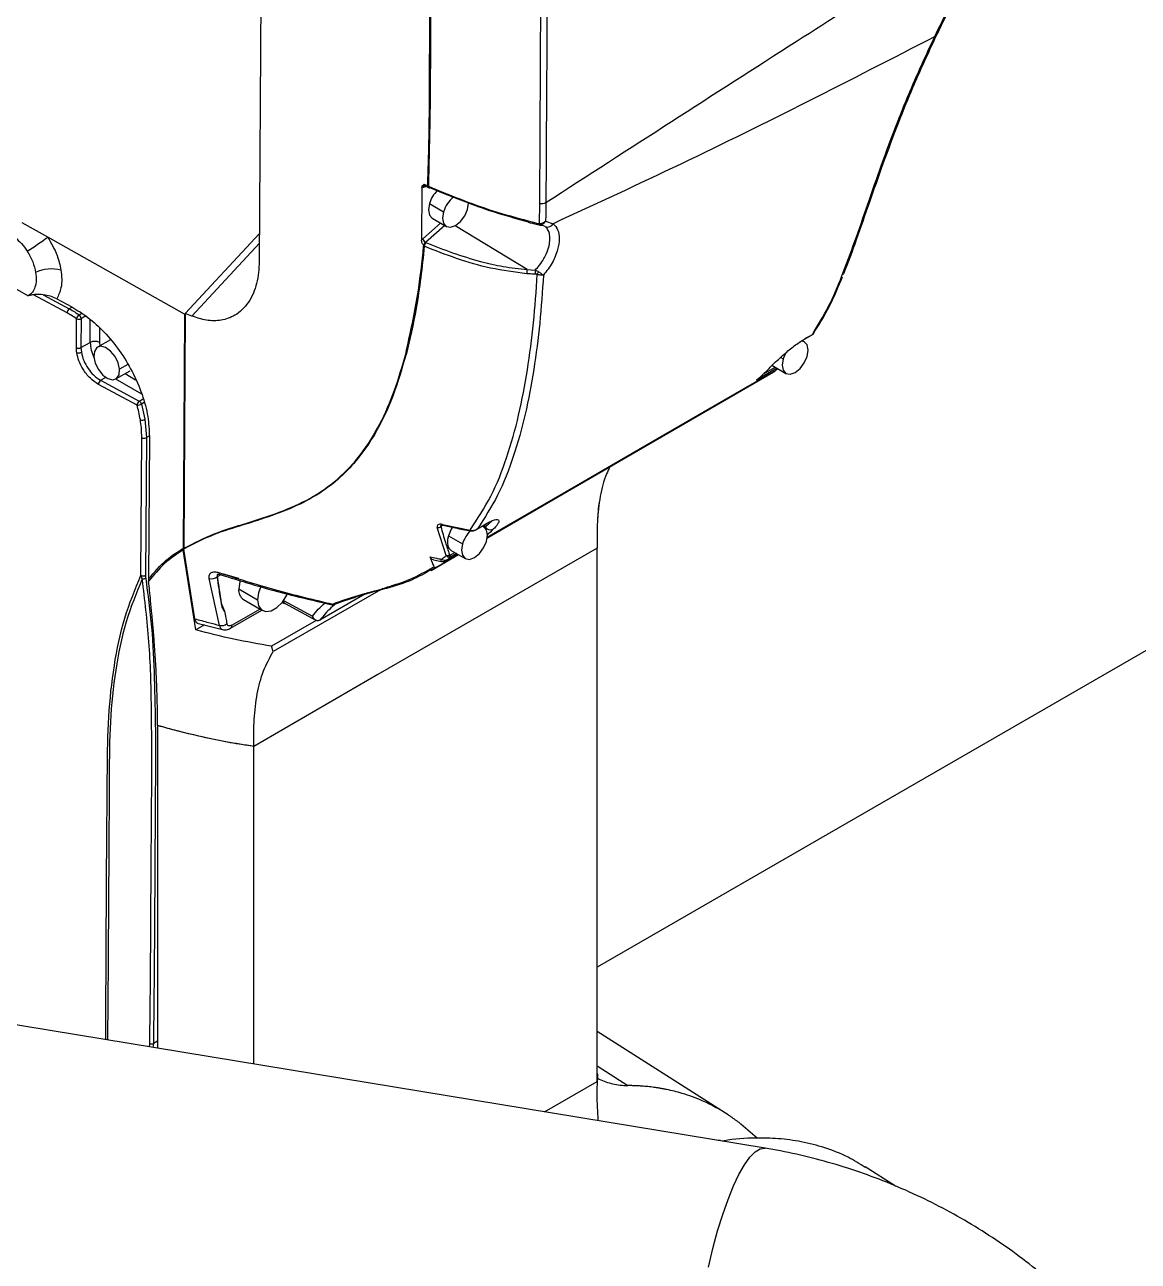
# Model space of a CAD drawing. Header units: millimetres. Extents: x -356 to 237, y 0 to 365.
# Drawn here: x -218.29 to -211.71, y 248 to 255.3 of the extents above; entities that cross this region are included whole.
import ezdxf

# ---------------------------------------------------------------- set-up
doc = ezdxf.new("R2010")
doc.units = ezdxf.units.MM

msp = doc.modelspace()

# ---------------------------------------------------------------- linework, layer by layer
at = {"color": 7, "linetype": 'Continuous', "lineweight": 25}
for p, q in [((-183.053, 268.1256), (-214.906, 249.7372)), ((-213.9138, 248.6681), (-279.3697, 259.4388)), ((-216.8698, 258.9113), (-216.9007, 253.9054)), ((-215.245, 254.2471), (-215.2339, 256.0884)), ((-219.3971, 254.3548), (-218.2659, 253.7018)), ((-215.9409, 254.3409), (-215.9428, 254.0307)), ((-215.913, 254.347), (-215.9335, 254.3415)), ((-215.9268, 254.3611), (-215.9059, 254.3505)), ((-215.9246, 254.3525), (-215.9225, 254.3518)), ((-215.9232, 254.3522), (-215.9014, 254.3411)), ((-215.8956, 254.2466), (-215.8121, 254.1984)), ((-215.6707, 254.2123), (-215.6648, 254.2492)), ((-215.2468, 254.1288), (-215.245, 254.2471)), ((-218.15, 254.0486), (-218.3003, 254.1334)), ((-215.9357, 254.0382), (-215.8303, 254.1317)), ((-215.8055, 254.1174), (-215.9187, 254.0171)), ((-215.879, 254.1598), (-215.7955, 254.1116)), ((-215.3185, 253.8568), (-215.7449, 254.115)), ((-215.2458, 254.12), (-215.2218, 254.1165)), ((-215.213, 254.111), (-215.223, 254.1159)), ((-215.21, 254.143), (-215.1652, 254.128)), ((-217.3425, 253.593), (-218.15, 254.0486)), ((-216.8997, 254.0698), (-217.3376, 253.5983)), ((-217.2998, 253.5828), (-216.9, 254.0132)), ((-215.9294, 253.9958), (-215.9301, 253.9953)), ((-215.3185, 253.8568), (-215.2715, 253.8532)), ((-218.0357, 253.6011), (-218.2345, 253.708)), ((-218.1761, 253.7078), (-218.0226, 253.6252)), ((-218.0965, 253.6845), (-218.0071, 253.6364)), ((-218.0056, 253.6354), (-218.0226, 253.6252)), ((-217.9806, 253.3962), (-217.9796, 253.5669)), ((-217.9646, 253.5899), (-217.9494, 253.5986)), ((-217.9525, 253.5669), (-217.9535, 253.3962)), ((-217.8989, 253.4267), (-217.8989, 253.562)), ((-217.3425, 253.593), (-217.351, 252.211)), ((-217.3376, 253.5983), (-217.3462, 252.2113)), ((-217.3376, 253.5983), (-217.3425, 253.593)), ((-217.2998, 253.5828), (-217.3376, 253.5983)), ((-217.8437, 253.512), (-217.8437, 253.4264)), ((-213.6816, 253.4458), (-213.6361, 253.4722)), ((-213.6343, 253.4745), (-213.6305, 253.4765)), ((-217.9535, 253.3962), (-217.8989, 253.4267)), ((-217.9535, 253.3962), (-217.9514, 253.3688)), ((-217.7798, 253.4426), (-217.8556, 253.3988)), ((-217.8437, 253.4264), (-217.8421, 253.4066)), ((-213.6828, 253.431), (-213.6946, 253.4378)), ((-216.0339, 253.3656), (-216.0339, 253.3698)), ((-216.0339, 253.3575), (-216.0339, 253.3698)), ((-216.0338, 253.3575), (-216.0338, 253.3535)), ((-213.8217, 253.3383), (-213.8077, 253.3302)), ((-213.7939, 253.3635), (-213.8077, 253.3302)), ((-217.7473, 253.2113), (-217.6638, 253.2595)), ((-217.6768, 253.2964), (-217.7252, 253.2684)), ((-217.6932, 253.2426), (-217.6306, 253.2065)), ((-213.9182, 253.2461), (-213.9016, 253.2613)), ((-213.8746, 253.2916), (-213.7911, 253.2434)), ((-217.6221, 253.0562), (-217.8504, 253.1789)), ((-217.8373, 253.203), (-217.8078, 253.2206)), ((-217.8373, 253.203), (-217.609, 253.0803)), ((-217.5942, 253.1217), (-217.7484, 253.2107)), ((-213.9532, 253.2138), (-213.9502, 253.2166)), ((-217.609, 253.0803), (-217.5865, 253.0934)), ((-217.5807, 253.0713), (-217.5959, 253.0624)), ((-217.5959, 253.0624), (-217.5761, 252.9726)), ((-217.5761, 252.9726), (-217.5674, 252.8647)), ((-217.5495, 252.8746), (-217.5674, 252.8647)), ((-217.5996, 252.0515), (-217.5945, 252.8647)), ((-217.5674, 252.8647), (-217.5725, 252.0515)), ((-217.5493, 252.872), (-217.5545, 252.0301)), ((-215.798, 252.1679), (-215.8499, 252.3336)), ((-215.8154, 252.3468), (-215.8282, 252.3394)), ((-215.8193, 252.3524), (-215.6557, 252.319)), ((-215.6529, 252.314), (-215.6508, 252.3137)), ((-215.6245, 252.3182), (-215.6227, 252.3193)), ((-215.6183, 252.3218), (-215.5696, 252.3501)), ((-215.5759, 252.3381), (-215.5831, 252.3423)), ((-215.5686, 252.3388), (-215.5792, 252.3445)), ((-215.5731, 252.3345), (-215.5686, 252.3388)), ((-215.7843, 252.2856), (-215.7007, 252.2374)), ((-214.9054, 252.2448), (-214.906, 252.212)), ((-217.351, 252.211), (-217.3505, 252.2015)), ((-217.2747, 251.7286), (-217.3505, 252.2015)), ((-217.2815, 251.7952), (-217.3459, 252.2065)), ((-214.906, 252.212), (-216.2003, 251.4648)), ((-214.906, 252.212), (-216.2003, 251.4648)), ((-215.8857, 252.0807), (-215.7247, 252.174)), ((-215.8576, 252.0976), (-215.7253, 252.1743)), ((-215.7886, 252.1601), (-215.798, 252.1679)), ((-215.786, 252.1432), (-215.7288, 252.1764)), ((-215.7742, 252.1698), (-215.7458, 252.1862)), ((-215.7345, 252.1796), (-215.7718, 252.158)), ((-215.7677, 252.1988), (-215.6841, 252.1506)), ((-214.906, 249.0615), (-214.906, 252.212)), ((-215.8576, 252.0976), (-215.8868, 252.0827)), ((-215.8724, 252.1425), (-215.8254, 252.1326)), ((-217.5917, 252.0302), (-217.5996, 252.0515)), ((-217.5545, 252.0301), (-217.5539, 252.0167)), ((-217.1352, 251.7556), (-217.1958, 252.0335)), ((-217.1281, 252.0549), (-217.1487, 252.0431)), ((-217.0216, 252.0317), (-217.1187, 252.0609)), ((-217.022, 251.971), (-216.9106, 251.9067)), ((-216.1712, 251.9738), (-216.8185, 251.6019)), ((-217.1253, 251.8865), (-217.1068, 251.8405)), ((-217.1244, 251.886), (-217.1253, 251.8865)), ((-217.0626, 251.7569), (-216.8972, 251.8524)), ((-216.9934, 251.9079), (-216.8821, 251.8436)), ((-216.7575, 251.9028), (-216.7575, 251.9026)), ((-216.7575, 251.9026), (-216.5866, 251.8107)), ((-216.7488, 251.8842), (-216.5668, 251.7864)), ((-217.0708, 251.7389), (-216.8857, 251.8457)), ((-216.5641, 251.7853), (-216.8283, 251.6328)), ((-217.2237, 251.7581), (-217.2747, 251.7286)), ((-217.2593, 251.7672), (-217.1175, 251.7309)), ((-216.8185, 251.6019), (-216.8283, 251.6328)), ((-216.2003, 251.4648), (-216.9337, 251.0415)), ((-217.5009, 251.164), (-217.5009, 249.2584)), ((-216.9337, 249.1651), (-216.9337, 251.0415)), ((-217.5009, 249.3013), (-217.5256, 249.2875)), ((-214.1482, 248.8757), (-214.906, 249.3575)), ((-217.5485, 249.2662), (-217.5473, 249.2855)), ((-217.5256, 249.2875), (-217.5285, 249.2629)), ((-214.906, 249.1549), (-214.7241, 249.0382)), ((-215.2163, 248.8824), (-214.906, 249.0615)), ((-213.9617, 248.7276), (-214.0563, 248.8098)), ((-214.1773, 248.7134), (-214.1909, 248.7137)), ((-213.1434, 248.4441), (-213.3223, 248.5579))]:
    msp.add_line(p, q, dxfattribs=at)
at = {"color": 7, "linetype": 'Continuous', "lineweight": 25, "flags": 128}
for points in [[(-212.913, 255.2319), (-212.9115, 255.2318), (-212.9101, 255.2318), (-212.9088, 255.2318), (-212.9077, 255.232), (-212.9069, 255.2323), (-212.9061, 255.2327), (-212.9056, 255.2331), (-212.9053, 255.2337)], [(-215.9014, 254.3411), (-215.9014, 254.3411), (-215.9021, 254.3415)], [(-215.8956, 254.2466), (-215.9014, 254.2094), (-215.8956, 254.1789), (-215.879, 254.1598), (-215.879, 254.1598)], [(-215.8121, 254.1984), (-215.8179, 254.1612), (-215.8121, 254.1307), (-215.7955, 254.1116), (-215.7707, 254.1068), (-215.7414, 254.1169), (-215.7121, 254.1406), (-215.6873, 254.1741), (-215.6707, 254.2123)], [(-215.3123, 254.1367), (-215.3124, 254.1368), (-215.3125, 254.1369)], [(-215.2583, 254.1228), (-215.2587, 254.1223), (-215.259, 254.1222), (-215.2591, 254.1225)], [(-213.6747, 253.4511), (-213.6521, 253.4642), (-213.6343, 253.4745)], [(-217.7252, 253.2684), (-217.7334, 253.3064), (-217.752, 253.3441), (-217.7782, 253.3759), (-217.8079, 253.3969), (-217.8366, 253.4039), (-217.8599, 253.3959), (-217.8744, 253.374), (-217.8777, 253.3417)], [(-213.6663, 253.3442), (-213.6604, 253.3814), (-213.6662, 253.4118), (-213.6828, 253.4309), (-213.6994, 253.4359)], [(-217.8777, 253.3417), (-217.8695, 253.3038), (-217.8509, 253.2661), (-217.8247, 253.2343), (-217.795, 253.2133), (-217.7663, 253.2062), (-217.743, 253.2143), (-217.7285, 253.2361), (-217.7252, 253.2684)], [(-213.8077, 253.3302), (-213.8135, 253.293), (-213.8077, 253.2626), (-213.7911, 253.2434), (-213.7663, 253.2386), (-213.737, 253.2488), (-213.7077, 253.2724), (-213.6829, 253.3059), (-213.6663, 253.3442)], [(-215.5562, 252.2718), (-214.8765, 252.6659), (-213.8671, 253.2511)], [(-215.556, 252.2724), (-214.7371, 252.747), (-213.8567, 253.2572)], [(-215.5554, 252.2767), (-215.1265, 252.5249), (-214.6998, 252.7719), (-214.2731, 253.0189), (-213.8464, 253.2658)], [(-213.8438, 253.2738), (-213.887, 253.2488), (-213.9652, 253.2036)], [(-213.9237, 253.2407), (-213.8817, 253.265), (-213.8551, 253.2804)], [(-213.9086, 253.2555), (-213.9036, 253.2592), (-213.9016, 253.2613)], [(-215.8193, 252.3524), (-215.8188, 252.3503), (-215.8181, 252.3487), (-215.8172, 252.3476), (-215.8162, 252.347), (-215.8161, 252.347)], [(-215.7602, 252.3357), (-215.7676, 252.3239), (-215.7843, 252.2856)], [(-215.6557, 252.319), (-215.6553, 252.3171), (-215.6547, 252.3156), (-215.654, 252.3146), (-215.6531, 252.3141), (-215.653, 252.314)], [(-215.6531, 252.3182), (-215.6527, 252.3164), (-215.6522, 252.315), (-215.6516, 252.3141), (-215.6509, 252.3137), (-215.6508, 252.3137)], [(-215.6128, 252.3261), (-215.5848, 252.3423), (-215.5628, 252.3551)], [(-215.5593, 252.2513), (-215.5535, 252.2885), (-215.5593, 252.319), (-215.5759, 252.3381), (-215.5858, 252.3421)], [(-215.7843, 252.2856), (-215.7891, 252.2633), (-215.7899, 252.2426), (-215.7867, 252.2245), (-215.7797, 252.21), (-215.7692, 252.1998), (-215.7677, 252.1988)], [(-215.7007, 252.2374), (-215.7066, 252.2002), (-215.7008, 252.1697), (-215.6842, 252.1506), (-215.6593, 252.1458), (-215.63, 252.1559), (-215.6007, 252.1796), (-215.5759, 252.2131), (-215.5593, 252.2513)], [(-215.7884, 252.1418), (-215.788, 252.1421), (-215.786, 252.1432)], [(-217.0137, 252.021), (-217.0161, 252.0129), (-217.022, 251.971)], [(-216.8913, 251.9851), (-216.9047, 251.9486), (-216.9106, 251.9067)], [(-216.9106, 251.9067), (-216.9047, 251.8716), (-216.8878, 251.8475), (-216.8619, 251.8374), (-216.8301, 251.8424), (-216.7962, 251.8619), (-216.7644, 251.8936), (-216.7385, 251.9337), (-216.7349, 251.9412)], [(-216.2614, 251.9486), (-216.2768, 251.9397), (-216.5433, 251.7863)], [(-214.2489, 247.9657), (-214.2225, 248.0755), (-214.1941, 248.1798), (-214.164, 248.2771), (-214.1327, 248.3661), (-214.1005, 248.4454), (-214.0681, 248.514), (-214.0357, 248.571), (-214.0039, 248.6154), (-213.9732, 248.6467), (-213.9439, 248.6645), (-213.9164, 248.6685), (-213.9138, 248.6681)]]:
    msp.add_lwpolyline(points, dxfattribs=at)
at = {"color": 7, "linetype": 'Continuous', "lineweight": 25}
for centre, radius, start, end in [((-215.9203, 254.34), 0.0133, 108.88367, 173.27947), ((-215.8953, 254.3497), 0.0106, 175.85401, 230.04755), ((-215.8922, 254.3474), 0.00996, 172.80551, 227.05956), ((-215.8962, 254.3446), 0.00533, 238.86375, 298.18167), ((-215.724, 254.1953), 0.1791, 134.34967, 163.34074), ((-215.6444, 254.1491), 0.1748, 128.69918, 163.60996), ((-215.236, 254.3067), 0.0602, 261.44643, 297.12959), ((-215.2983, 254.1414), 0.0149, 166.95673, 197.73869), ((-215.2308, 254.1215), 0.0283, 162.76469, 178.12396), ((-215.2358, 254.1307), 0.0111, 189.66508, 247.15539), ((-215.1987, 254.1465), 0.0383, 247.96788, 331.06551), ((-219.2947, 255.6056), 1.9326, 301.98737, 306.32234), ((-215.8971, 254.0518), 0.0409, 199.37414, 238.21579), ((-215.8894, 253.9932), 0.0369, 140.51665, 178.41853), ((-218.1252, 253.6318), 0.229, 76.44025, 114.79188), ((-215.2599, 253.8389), 0.0613, 162.99444, 186.12023), ((-215.2129, 253.842), 0.0596, 169.19474, 191.37985), ((-215.5878, 253.9935), 0.3682, 333.24883, 336.02294), ((-218.0044, 253.5997), 0.0313, 125.32243, 177.3825), ((-217.9444, 253.5604), 0.0357, 124.4182, 169.51844), ((-217.9661, 253.5944), 0.0307, 243.84022, 296.25901), ((-217.984, 253.5649), 0.0316, 3.64542, 52.15127), ((-217.9671, 253.4237), 0.0307, 243.82229, 296.25709), ((-217.8716, 253.3725), 0.0607, 62.66666, 116.75839), ((-217.6784, 253.4334), 0.2206, 181.72888, 205.52172), ((-213.6861, 253.4587), 0.0137, 289.02246, 326.11094), ((-217.9692, 253.4022), 0.0379, 256.36122, 298.10103), ((-217.8192, 253.1775), 0.0313, 125.31487, 177.38536), ((-217.5909, 253.0547), 0.0313, 125.31487, 177.38536), ((-217.6199, 253.105), 0.0489, 267.38516, 299.35034), ((-217.6264, 253.0539), 0.0316, 15.52666, 56.52184), ((-217.5939, 253.0061), 0.0379, 256.37001, 298.10211), ((-217.581, 252.8922), 0.0307, 243.83199, 296.26724), ((-215.8453, 252.3598), 0.0266, 260.08348, 309.91165), ((-215.5296, 252.1863), 0.1786, 133.54592, 163.37724), ((-215.5739, 252.363), 0.0136, 288.54497, 324.31243), ((-215.535, 252.36), 0.0398, 212.21184, 293.18108), ((-215.8051, 252.1735), 0.0334, 233.9726, 296.84226), ((-215.7951, 252.1932), 0.0255, 263.49537, 314.08477), ((-215.7932, 252.1825), 0.0229, 281.56583, 326.22129), ((-217.5861, 252.079), 0.0307, 243.84062, 296.24869), ((-217.5875, 252.0578), 0.0279, 261.18286, 305.28054), ((-217.1818, 252.0857), 0.0541, 255.04987, 307.49934), ((-217.1261, 252.0673), 0.0126, 179.4766, 245.14223), ((-216.9569, 251.9624), 0.0656, 172.48105, 236.20728), ((-216.7385, 251.9004), 0.0192, 173.45161, 237.36682), ((-216.466, 251.8963), 0.0192, 256.44624, 297.91406), ((-216.4598, 251.8936), 0.0146, 233.9465, 298.21606), ((-217.125, 251.8091), 0.0545, 259.25972, 307.63382), ((-217.0814, 251.7545), 0.0189, 304.00594, 7.25118), ((-217.5391, 249.3158), 0.0313, 254.73841, 295.36858)]:
    msp.add_arc(centre, radius, start, end, dxfattribs=at)
for points, knots in [([(-215.9059, 254.3505), (-215.9025, 254.4672), (-215.8956, 254.7018), (-215.8953, 255.0545), (-215.8914, 255.5686), (-215.8892, 255.9647), (-215.8876, 256.2429)], [0, 0, 0, 0, 0.185072, 0.37206, 0.559095, 1, 1, 1, 1]), ([(-215.8835, 256.2409), (-215.8858, 255.9248), (-215.8894, 255.4507), (-215.8909, 254.8199), (-215.8984, 254.5053), (-215.9021, 254.3486)], [0, 0, 0, 0, 0.501108, 0.751625, 1, 1, 1, 1]), ([(-215.1972, 256.0867), (-215.1994, 255.7444), (-215.2032, 255.1332), (-215.2069, 254.522), (-215.2086, 254.2531)], [0, 0, 0, 0, 0.560027, 1, 1, 1, 1]), ([(-215.2086, 254.2531), (-214.7145, 254.5718), (-213.8331, 255.1403), (-212.9482, 255.7032), (-212.5594, 255.9506)], [0, 0, 0, 0, 0.560587, 1, 1, 1, 1]), ([(-212.913, 255.2319), (-212.8546, 255.3513), (-212.7372, 255.5911), (-212.6188, 255.8305), (-212.5594, 255.9506)], [0, 0, 0, 0, 0.497839, 1, 1, 1, 1]), ([(-212.616, 255.8197), (-212.634, 255.7829), (-212.6909, 255.666), (-212.7901, 255.4721), (-212.8671, 255.3128), (-212.9053, 255.2337)], [0, 0, 0, 0, 0.1882696, 0.5965272, 1, 1, 1, 1]), ([(-212.913, 255.2319), (-213.1622, 255.1037), (-213.6592, 254.8478), (-214.4089, 254.4774), (-214.9136, 254.2442), (-215.1652, 254.128)], [0, 0, 0, 0, 0.335152, 0.668536, 1, 1, 1, 1]), ([(-213.6343, 253.4745), (-213.6018, 253.5277), (-213.5341, 253.6382), (-213.4569, 253.8251), (-213.3815, 254.0281), (-213.3062, 254.2475), (-213.2251, 254.4811), (-213.1342, 254.7259), (-213.0309, 254.9786), (-212.9528, 255.1465), (-212.913, 255.2319)], [0, 0, 0, 0, 0.098157, 0.204056, 0.317994, 0.439723, 0.569744, 0.707937, 0.851513, 1, 1, 1, 1]), ([(-212.9053, 255.2337), (-212.945, 255.1485), (-213.023, 254.9814), (-213.1262, 254.7301), (-213.2171, 254.487), (-213.2975, 254.2549), (-213.3744, 254.0381), (-213.4234, 253.8955), (-213.4536, 253.8281), (-213.4546, 253.826)], [0, 0, 0, 0, 0.186403, 0.366047, 0.538803, 0.701298, 0.853372, 0.995432, 1, 1, 1, 1]), ([(-215.9409, 254.3409), (-215.9407, 254.3433), (-215.9403, 254.348), (-215.9357, 254.3557), (-215.9303, 254.359), (-215.9268, 254.3611)], [0, 0, 0, 0, 0.272928, 0.536112, 1, 1, 1, 1]), ([(-215.9335, 254.3415), (-215.9349, 254.3412), (-215.9374, 254.3407), (-215.9398, 254.3409), (-215.9409, 254.3409)], [0, 0, 0, 0, 0.578913, 1, 1, 1, 1]), ([(-215.9268, 254.3611), (-215.9268, 254.3595), (-215.9266, 254.3565), (-215.9245, 254.3527), (-215.9206, 254.3507), (-215.9179, 254.3512), (-215.9165, 254.3514)], [0, 0, 0, 0, 0.281468, 0.519301, 0.744279, 1, 1, 1, 1]), ([(-215.9059, 254.3505), (-215.9052, 254.3501), (-215.9039, 254.3495), (-215.9027, 254.3489), (-215.9021, 254.3486)], [0, 0, 0, 0, 0.552564, 1, 1, 1, 1]), ([(-215.9021, 254.3486), (-215.8407, 254.3233), (-215.7153, 254.2715), (-215.5195, 254.2007), (-215.3827, 254.1637), (-215.3128, 254.1448)], [0, 0, 0, 0, 0.319356, 0.652037, 1, 1, 1, 1]), ([(-215.9021, 254.3415), (-215.9016, 254.3413), (-215.9006, 254.3408), (-215.8996, 254.3403), (-215.899, 254.3401)], [0, 0, 0, 0, 0.449604, 1, 1, 1, 1]), ([(-215.3105, 254.1379), (-215.3687, 254.1534), (-215.4829, 254.184), (-215.6777, 254.2513), (-215.8126, 254.3066), (-215.8937, 254.3399)], [0, 0, 0, 0, 0.29213, 0.574277, 1, 1, 1, 1]), ([(-215.2086, 254.2531), (-215.2087, 254.2325), (-215.209, 254.1958), (-215.2097, 254.1591), (-215.21, 254.143)], [0, 0, 0, 0, 0.5609766, 1, 1, 1, 1]), ([(-215.3128, 254.1448), (-215.3025, 254.1422), (-215.2841, 254.1375), (-215.2659, 254.1323), (-215.2578, 254.1299)], [0, 0, 0, 0, 0.558567, 1, 1, 1, 1]), ([(-215.3125, 254.1369), (-215.3044, 254.1349), (-215.2865, 254.1304), (-215.2688, 254.1253), (-215.2591, 254.1225)], [0, 0, 0, 0, 0.451535, 1, 1, 1, 1]), ([(-215.2401, 254.1205), (-215.2432, 254.1203), (-215.2495, 254.1198), (-215.2554, 254.1218), (-215.2583, 254.1228)], [0, 0, 0, 0, 0.498904, 1, 1, 1, 1]), ([(-215.2578, 254.1299), (-215.2558, 254.1294), (-215.2521, 254.1285), (-215.2484, 254.1287), (-215.2468, 254.1288)], [0, 0, 0, 0, 0.567908, 1, 1, 1, 1]), ([(-215.2468, 254.1288), (-215.2433, 254.129), (-215.2364, 254.1294), (-215.2265, 254.1325), (-215.2175, 254.1369), (-215.2125, 254.141), (-215.21, 254.143)], [0, 0, 0, 0, 0.258997, 0.515119, 0.763171, 1, 1, 1, 1]), ([(-215.21, 254.143), (-215.2118, 254.1402), (-215.2155, 254.1347), (-215.2227, 254.1279), (-215.2309, 254.1227), (-215.2371, 254.1212), (-215.2401, 254.1205)], [0, 0, 0, 0, 0.257604, 0.511157, 0.758701, 1, 1, 1, 1]), ([(-215.1652, 254.128), (-215.1551, 254.1167), (-215.133, 254.0917), (-215.1273, 254.0352), (-215.1379, 253.9684), (-215.1686, 253.8936), (-215.2044, 253.8477), (-215.2226, 253.8244)], [0, 0, 0, 0, 0.13218, 0.291308, 0.482332, 0.737077, 1, 1, 1, 1]), ([(-218.3431, 254.0464), (-218.3299, 254.0349), (-218.3026, 254.0113), (-218.2817, 253.9818), (-218.271, 253.9665)], [0, 0, 0, 0, 0.48325, 1, 1, 1, 1]), ([(-218.15, 254.0486), (-218.1293, 254.0135), (-218.0934, 253.9526), (-218.0781, 253.8837), (-218.0715, 253.8544)], [0, 0, 0, 0, 0.574866, 1, 1, 1, 1]), ([(-215.2715, 253.8532), (-215.2625, 253.863), (-215.2433, 253.8841), (-215.2216, 253.9175), (-215.2022, 253.9557), (-215.189, 253.9945), (-215.1832, 254.0348), (-215.1861, 254.0677), (-215.1956, 254.0942), (-215.2075, 254.1057), (-215.213, 254.111)], [0, 0, 0, 0, 0.137369, 0.295391, 0.411172, 0.580884, 0.716943, 0.829504, 0.921723, 1, 1, 1, 1]), ([(-216.0339, 253.3698), (-216.0084, 253.4839), (-215.9621, 253.6905), (-215.94, 253.9011), (-215.9301, 253.9953)], [0, 0, 0, 0, 0.552341, 1, 1, 1, 1]), ([(-215.9263, 253.9943), (-215.9396, 253.8716), (-215.963, 253.6558), (-216.0124, 253.4446), (-216.0338, 253.3535)], [0, 0, 0, 0, 0.568687, 1, 1, 1, 1]), ([(-215.9428, 254.0307), (-215.9416, 254.0322), (-215.9393, 254.0349), (-215.9368, 254.0372), (-215.9357, 254.0382)], [0, 0, 0, 0, 0.568659, 1, 1, 1, 1]), ([(-215.9301, 253.9953), (-215.93, 253.9954), (-215.9298, 253.9956), (-215.9296, 253.9958), (-215.9296, 253.996), (-215.9296, 253.9961), (-215.9315, 254.0022), (-215.9377, 254.0099), (-215.942, 254.0217), (-215.9425, 254.0279), (-215.9428, 254.0307)], [0, 0, 0, 0, 0.011419, 0.021021, 0.022873, 0.025204, 0.031777, 0.513465, 0.780102, 1, 1, 1, 1]), ([(-215.9187, 254.0171), (-215.9202, 254.0157), (-215.9234, 254.0128), (-215.9266, 254.0074), (-215.9289, 254.0017), (-215.9292, 253.9977), (-215.9294, 253.9959)], [0, 0, 0, 0, 0.254271, 0.516213, 0.769735, 1, 1, 1, 1]), ([(-215.9263, 253.9943), (-215.9269, 253.9945), (-215.9279, 253.995), (-215.9289, 253.9956), (-215.9294, 253.9958)], [0, 0, 0, 0, 0.564713, 1, 1, 1, 1]), ([(-215.3208, 253.8323), (-215.3927, 253.8416), (-215.5338, 253.8598), (-215.7356, 253.9195), (-215.8634, 253.9696), (-215.9263, 253.9943)], [0, 0, 0, 0, 0.345222, 0.677598, 1, 1, 1, 1]), ([(-215.9187, 254.0171), (-215.9185, 254.017), (-215.9183, 254.0169), (-215.918, 254.0167), (-215.9179, 254.0167)], [0, 0, 0, 0, 0.559794, 1, 1, 1, 1]), ([(-215.9179, 254.0167), (-215.8655, 253.9959), (-215.7596, 253.954), (-215.6065, 253.9065), (-215.4589, 253.8725), (-215.3657, 253.8621), (-215.3185, 253.8568)], [0, 0, 0, 0, 0.271452, 0.548668, 0.771397, 1, 1, 1, 1]), ([(-218.271, 253.9665), (-218.259, 253.9456), (-218.2362, 253.9057), (-218.2261, 253.861), (-218.2213, 253.8397)], [0, 0, 0, 0, 0.52526, 1, 1, 1, 1]), ([(-216.9007, 253.9054), (-216.9035, 253.8616), (-216.9089, 253.777), (-216.9566, 253.6624), (-217.0344, 253.5851), (-217.1254, 253.5534), (-217.2147, 253.5536), (-217.271, 253.5729), (-217.2998, 253.5828)], [0, 0, 0, 0, 0.209209, 0.403843, 0.581114, 0.716199, 0.855028, 1, 1, 1, 1]), ([(-218.2213, 253.8397), (-218.2196, 253.8245), (-218.2163, 253.7956), (-218.2228, 253.7557), (-218.2382, 253.7217), (-218.2567, 253.7084), (-218.2659, 253.7018)], [0, 0, 0, 0, 0.2967402, 0.5638682, 0.7823665, 1, 1, 1, 1]), ([(-218.0715, 253.8544), (-218.0677, 253.8186), (-218.0613, 253.7592), (-218.0865, 253.7057), (-218.0965, 253.6845)], [0, 0, 0, 0, 0.603402, 1, 1, 1, 1]), ([(-215.6557, 252.319), (-215.6128, 252.3841), (-215.5246, 252.5179), (-215.4348, 252.7496), (-215.3646, 252.9999), (-215.3144, 253.2664), (-215.2789, 253.5438), (-215.2657, 253.7323), (-215.259, 253.8277)], [0, 0, 0, 0, 0.147681, 0.303745, 0.46916, 0.641193, 0.818271, 1, 1, 1, 1]), ([(-215.2226, 253.8244), (-215.2291, 253.73), (-215.2421, 253.5435), (-215.2771, 253.2689), (-215.3265, 253.0046), (-215.3956, 252.756), (-215.4839, 252.5252), (-215.5706, 252.3913), (-215.6128, 252.3261)], [0, 0, 0, 0, 0.181167, 0.357854, 0.529704, 0.695217, 0.85169, 1, 1, 1, 1]), ([(-215.2714, 253.8302), (-215.2806, 253.8303), (-215.2971, 253.8305), (-215.3136, 253.8318), (-215.3208, 253.8323)], [0, 0, 0, 0, 0.55941, 1, 1, 1, 1]), ([(-215.2715, 253.8532), (-215.2681, 253.8521), (-215.261, 253.8499), (-215.2547, 253.8459), (-215.2514, 253.8438)], [0, 0, 0, 0, 0.472283, 1, 1, 1, 1]), ([(-215.259, 253.8277), (-215.2613, 253.8286), (-215.2653, 253.83), (-215.2695, 253.8302), (-215.2714, 253.8302)], [0, 0, 0, 0, 0.564881, 1, 1, 1, 1]), ([(-215.2226, 253.8244), (-215.2251, 253.824), (-215.2305, 253.8231), (-215.2393, 253.8235), (-215.249, 253.8249), (-215.2556, 253.8267), (-215.259, 253.8277)], [0, 0, 0, 0, 0.203976, 0.442629, 0.71107, 1, 1, 1, 1]), ([(-215.2514, 253.8438), (-215.2485, 253.8418), (-215.2429, 253.838), (-215.2351, 253.8327), (-215.2285, 253.8282), (-215.2244, 253.8256), (-215.2226, 253.8244)], [0, 0, 0, 0, 0.304704, 0.580436, 0.814993, 1, 1, 1, 1]), ([(-213.6289, 253.4801), (-213.599, 253.527), (-213.5395, 253.6206), (-213.4885, 253.7356), (-213.4629, 253.8007), (-213.4576, 253.8144)], [0, 0, 0, 0, 0.442671, 0.88291, 1, 1, 1, 1]), ([(-218.0965, 253.6845), (-218.1088, 253.69), (-218.1345, 253.7014), (-218.1773, 253.7091), (-218.215, 253.7104), (-218.2449, 253.7075), (-218.2592, 253.7036), (-218.2659, 253.7018)], [0, 0, 0, 0, 0.230847, 0.483372, 0.745168, 0.879839, 1, 1, 1, 1]), ([(-218.0226, 253.6252), (-218.0116, 253.6191), (-217.9919, 253.6081), (-217.973, 253.5955), (-217.9646, 253.5899)], [0, 0, 0, 0, 0.5533477, 1, 1, 1, 1]), ([(-218.0071, 253.6364), (-217.975, 253.6168), (-217.9062, 253.5748), (-217.8124, 253.4872), (-217.7241, 253.3801), (-217.6481, 253.256), (-217.5915, 253.1244), (-217.5558, 252.995), (-217.5514, 252.911), (-217.5493, 252.872)], [0, 0, 0, 0, 0.121176, 0.260181, 0.412145, 0.56908, 0.728668, 0.874182, 1, 1, 1, 1]), ([(-217.9796, 253.5669), (-217.9899, 253.5738), (-218.0082, 253.5859), (-218.0274, 253.5965), (-218.0357, 253.6011)], [0, 0, 0, 0, 0.56677, 1, 1, 1, 1]), ([(-217.9251, 253.5827), (-217.9263, 253.582), (-217.9355, 253.5767), (-217.9446, 253.5715), (-217.9525, 253.5669)], [0, 0, 0, 0, 0.139279, 1, 1, 1, 1]), ([(-213.6362, 253.4724), (-213.6357, 253.4724), (-213.6345, 253.4724), (-213.6344, 253.4737), (-213.6343, 253.4745)], [0, 0, 0, 0, 0.383409, 1, 1, 1, 1]), ([(-213.6352, 253.4724), (-213.6341, 253.4731), (-213.6316, 253.4747), (-213.6297, 253.477), (-213.6287, 253.4783)], [0, 0, 0, 0, 0.437253, 1, 1, 1, 1]), ([(-213.6305, 253.4765), (-213.6304, 253.4765), (-213.6292, 253.4771), (-213.6287, 253.4784), (-213.6281, 253.4796)], [0, 0, 0, 0, 0.072196, 1, 1, 1, 1]), ([(-217.9782, 253.3654), (-217.979, 253.3712), (-217.9804, 253.3815), (-217.9806, 253.3918), (-217.9806, 253.3962)], [0, 0, 0, 0, 0.570575, 1, 1, 1, 1]), ([(-213.9086, 253.2555), (-213.8924, 253.2717), (-213.8553, 253.3091), (-213.7972, 253.3615), (-213.7361, 253.4117), (-213.6946, 253.4383), (-213.6747, 253.4511)], [0, 0, 0, 0, 0.2248475, 0.5170452, 0.768028, 1, 1, 1, 1]), ([(-217.8504, 253.1789), (-217.8671, 253.1901), (-217.9031, 253.2143), (-217.9403, 253.2643), (-217.9669, 253.3158), (-217.9746, 253.3495), (-217.9782, 253.3654)], [0, 0, 0, 0, 0.256722, 0.556249, 0.791047, 1, 1, 1, 1]), ([(-217.9514, 253.3688), (-217.9475, 253.3524), (-217.9392, 253.3181), (-217.9136, 253.2732), (-217.8806, 253.2319), (-217.8522, 253.213), (-217.8373, 253.203)], [0, 0, 0, 0, 0.242015, 0.508783, 0.741989, 1, 1, 1, 1]), ([(-217.3462, 252.2113), (-217.2871, 252.2415), (-217.168, 252.3023), (-216.9748, 252.3591), (-216.7834, 252.4198), (-216.5994, 252.5004), (-216.4338, 252.6147), (-216.2952, 252.7648), (-216.1839, 252.9436), (-216.096, 253.1462), (-216.055, 253.2913), (-216.0339, 253.3656)], [0, 0, 0, 0, 0.1066978, 0.2151073, 0.3235007, 0.4304108, 0.5376091, 0.6453972, 0.7571977, 0.8755891, 1, 1, 1, 1]), ([(-216.0339, 253.3575), (-216.058, 253.2739), (-216.1049, 253.1111), (-216.1995, 252.9096), (-216.3027, 252.7552), (-216.4054, 252.641), (-216.5305, 252.5406), (-216.6788, 252.4588), (-216.8462, 252.3953), (-217.0177, 252.3425), (-217.1887, 252.289), (-217.2938, 252.2338), (-217.3459, 252.2065)], [0, 0, 0, 0, 0.140313, 0.273278, 0.357463, 0.439445, 0.520062, 0.615428, 0.711548, 0.808644, 0.90526, 1, 1, 1, 1]), ([(-216.0339, 253.3575), (-216.0339, 253.359), (-216.0339, 253.3617), (-216.0339, 253.3644), (-216.0339, 253.3656)], [0, 0, 0, 0, 0.55852, 1, 1, 1, 1]), ([(-213.9652, 253.2036), (-213.9543, 253.2128), (-213.9347, 253.2293), (-213.9166, 253.2474), (-213.9086, 253.2555)], [0, 0, 0, 0, 0.5575044, 1, 1, 1, 1]), ([(-213.8485, 253.2666), (-213.8487, 253.2662), (-213.8498, 253.2639), (-213.8524, 253.2605), (-213.8554, 253.2582), (-213.8567, 253.2572)], [0, 0, 0, 0, 0.1065928, 0.5994233, 1, 1, 1, 1]), ([(-213.8464, 253.2658), (-213.8439, 253.2673), (-213.8411, 253.2689), (-213.8385, 253.2705), (-213.8383, 253.2706)], [0, 0, 0, 0, 0.9248927, 1, 1, 1, 1]), ([(-213.9443, 253.2214), (-213.9452, 253.2202), (-213.9509, 253.213), (-213.9586, 253.2079), (-213.9652, 253.2036)], [0, 0, 0, 0, 0.160017, 1, 1, 1, 1]), ([(-213.9652, 253.2036), (-213.9592, 253.2077), (-213.9525, 253.2124), (-213.9478, 253.2189), (-213.9474, 253.2196)], [0, 0, 0, 0, 0.899118, 1, 1, 1, 1]), ([(-217.6029, 252.9692), (-217.6058, 252.9854), (-217.611, 253.0146), (-217.6187, 253.0433), (-217.6221, 253.0562)], [0, 0, 0, 0, 0.553614, 1, 1, 1, 1]), ([(-217.5945, 252.8647), (-217.5949, 252.8839), (-217.5956, 252.9189), (-217.6006, 252.9536), (-217.6029, 252.9692)], [0, 0, 0, 0, 0.549435, 1, 1, 1, 1]), ([(-214.8297, 252.6931), (-214.8369, 252.6791), (-214.8651, 252.6244), (-214.8902, 252.5146), (-214.9074, 252.3674), (-214.9065, 252.2648), (-214.906, 252.212)], [0, 0, 0, 0, 0.095655, 0.3751, 0.678349, 1, 1, 1, 1]), ([(-214.9043, 252.2448), (-214.9045, 252.2806), (-214.9048, 252.3579), (-214.8977, 252.4348), (-214.894, 252.4761)], [0, 0, 0, 0, 0.463667, 1, 1, 1, 1]), ([(-215.5686, 252.3388), (-215.5581, 252.3451), (-215.5449, 252.353), (-215.5363, 252.3655), (-215.5346, 252.3681)], [0, 0, 0, 0, 0.794265, 1, 1, 1, 1]), ([(-215.5671, 252.3512), (-215.5589, 252.3574), (-215.5475, 252.3661), (-215.5286, 252.3676), (-215.5273, 252.3719), (-215.5272, 252.3722)], [0, 0, 0, 0, 0.703284, 0.978896, 1, 1, 1, 1]), ([(-215.5628, 252.3551), (-215.5534, 252.3604), (-215.5369, 252.3697), (-215.5142, 252.3782), (-215.4983, 252.3825), (-215.4813, 252.3766), (-215.4954, 252.3459), (-215.5097, 252.3324), (-215.5193, 252.3234)], [0, 0, 0, 0, 0.221406, 0.388006, 0.496597, 0.558786, 0.70364, 1, 1, 1, 1]), ([(-215.8193, 252.3524), (-215.8243, 252.3532), (-215.8332, 252.3546), (-215.8452, 252.3511), (-215.8512, 252.3424), (-215.8503, 252.3366), (-215.8499, 252.3336)], [0, 0, 0, 0, 0.3423636, 0.6152804, 0.7992222, 1, 1, 1, 1]), ([(-215.8282, 252.3394), (-215.8286, 252.3402), (-215.8293, 252.3416), (-215.8292, 252.344), (-215.828, 252.346), (-215.8267, 252.3471), (-215.8259, 252.3474), (-215.8258, 252.3474)], [0, 0, 0, 0, 0.261761, 0.488255, 0.716365, 0.980314, 1, 1, 1, 1]), ([(-215.8282, 252.3394), (-215.8199, 252.308), (-215.8051, 252.2525), (-215.7858, 252.1984), (-215.7774, 252.1749)], [0, 0, 0, 0, 0.566532, 1, 1, 1, 1]), ([(-215.8259, 252.3474), (-215.8248, 252.3476), (-215.8216, 252.3483), (-215.8183, 252.3475), (-215.8161, 252.347)], [0, 0, 0, 0, 0.324422, 1, 1, 1, 1]), ([(-215.8161, 252.347), (-215.7917, 252.3416), (-215.7375, 252.3297), (-215.683, 252.3196), (-215.653, 252.314)], [0, 0, 0, 0, 0.449901, 1, 1, 1, 1]), ([(-215.6557, 252.319), (-215.6553, 252.3188), (-215.6544, 252.3186), (-215.6535, 252.3183), (-215.6531, 252.3182)], [0, 0, 0, 0, 0.55975, 1, 1, 1, 1]), ([(-215.6531, 252.3182), (-215.6494, 252.3174), (-215.6422, 252.3159), (-215.6314, 252.3173), (-215.6214, 252.3205), (-215.6157, 252.3242), (-215.6128, 252.3261)], [0, 0, 0, 0, 0.265834, 0.518722, 0.761145, 1, 1, 1, 1]), ([(-215.6508, 252.3137), (-215.6471, 252.3135), (-215.6409, 252.3131), (-215.6305, 252.3154), (-215.6243, 252.3183), (-215.6205, 252.3202)], [0, 0, 0, 0, 0.354004, 0.590881, 1, 1, 1, 1]), ([(-215.6128, 252.3261), (-215.6151, 252.324), (-215.6186, 252.3208), (-215.623, 252.3191), (-215.6246, 252.3185)], [0, 0, 0, 0, 0.642522, 1, 1, 1, 1]), ([(-215.5193, 252.3234), (-215.5305, 252.3125), (-215.5418, 252.3015), (-215.5538, 252.2915), (-215.5539, 252.2914)], [0, 0, 0, 0, 0.9937089, 1, 1, 1, 1]), ([(-217.5545, 252.0301), (-217.5208, 252.0696), (-217.4613, 252.1395), (-217.3844, 252.1894), (-217.351, 252.211)], [0, 0, 0, 0, 0.566229, 1, 1, 1, 1]), ([(-217.3505, 252.2015), (-217.3882, 252.1763), (-217.4653, 252.1249), (-217.524, 252.0532), (-217.5539, 252.0167)], [0, 0, 0, 0, 0.490021, 1, 1, 1, 1]), ([(-217.3462, 252.2113), (-217.3462, 252.2104), (-217.3462, 252.2088), (-217.346, 252.2072), (-217.3459, 252.2065)], [0, 0, 0, 0, 0.5701026, 1, 1, 1, 1]), ([(-215.8935, 252.1615), (-215.8807, 252.1586), (-215.8578, 252.1535), (-215.8348, 252.1486), (-215.8247, 252.1465)], [0, 0, 0, 0, 0.559289, 1, 1, 1, 1]), ([(-215.8935, 252.1615), (-215.8892, 252.1503), (-215.8816, 252.1304), (-215.8733, 252.1108), (-215.8696, 252.1022)], [0, 0, 0, 0, 0.562317, 1, 1, 1, 1]), ([(-215.8724, 252.1427), (-215.8768, 252.1442), (-215.8865, 252.1474), (-215.891, 252.1565), (-215.8935, 252.1615)], [0, 0, 0, 0, 0.461349, 1, 1, 1, 1]), ([(-215.8253, 252.1328), (-215.8255, 252.1327), (-215.8273, 252.1321), (-215.8282, 252.1403), (-215.8261, 252.144), (-215.8247, 252.1465)], [0, 0, 0, 0, 0.038517, 0.363026, 1, 1, 1, 1]), ([(-215.8247, 252.1465), (-215.8197, 252.1504), (-215.8107, 252.1574), (-215.8019, 252.1647), (-215.798, 252.1679)], [0, 0, 0, 0, 0.559484, 1, 1, 1, 1]), ([(-215.79, 252.1437), (-215.7918, 252.1427), (-215.7941, 252.1413), (-215.7974, 252.1367), (-215.7905, 252.1408), (-215.7878, 252.1423), (-215.786, 252.1432)], [0, 0, 0, 0, 0.335585, 0.426576, 0.610969, 1, 1, 1, 1]), ([(-215.7718, 252.158), (-215.7752, 252.1553), (-215.7812, 252.1505), (-215.7873, 252.1458), (-215.79, 252.1437)], [0, 0, 0, 0, 0.560299, 1, 1, 1, 1]), ([(-215.7718, 252.158), (-215.7743, 252.1575), (-215.7801, 252.1561), (-215.7855, 252.1586), (-215.7886, 252.1601)], [0, 0, 0, 0, 0.428001, 1, 1, 1, 1]), ([(-215.7774, 252.1749), (-215.7769, 252.1738), (-215.7762, 252.1719), (-215.7748, 252.1704), (-215.7742, 252.1698)], [0, 0, 0, 0, 0.577622, 1, 1, 1, 1]), ([(-215.7742, 252.1698), (-215.773, 252.1672), (-215.7713, 252.1635), (-215.7717, 252.1594), (-215.7718, 252.158)], [0, 0, 0, 0, 0.669827, 1, 1, 1, 1]), ([(-217.1958, 252.0335), (-217.1963, 252.0371), (-217.1973, 252.0438), (-217.1957, 252.0536), (-217.1912, 252.0618), (-217.184, 252.0679), (-217.1746, 252.0713), (-217.159, 252.0729), (-217.1471, 252.0697), (-217.1386, 252.0674)], [0, 0, 0, 0, 0.1266971, 0.2402076, 0.3452638, 0.45135, 0.5660231, 0.6949458, 1, 1, 1, 1]), ([(-215.8868, 252.0827), (-215.9233, 252.0625), (-216.0065, 252.0165), (-216.1491, 251.9731), (-216.3033, 251.934), (-216.4033, 251.8984), (-216.4528, 251.8807)], [0, 0, 0, 0, 0.207481, 0.471983, 0.738382, 1, 1, 1, 1]), ([(-216.143, 251.9829), (-216.098, 251.9966), (-216.0023, 252.0258), (-215.9156, 252.0758), (-215.8696, 252.1022)], [0, 0, 0, 0, 0.4702266, 1, 1, 1, 1]), ([(-215.8576, 252.0976), (-215.8589, 252.0971), (-215.8613, 252.0959), (-215.8651, 252.0966), (-215.868, 252.099), (-215.869, 252.1011), (-215.8696, 252.1022)], [0, 0, 0, 0, 0.272567, 0.52216, 0.742432, 1, 1, 1, 1]), ([(-215.8255, 252.1325), (-215.8225, 252.1323), (-215.8163, 252.1318), (-215.8068, 252.1342), (-215.7975, 252.1375), (-215.7914, 252.1404), (-215.7884, 252.1418)], [0, 0, 0, 0, 0.231235, 0.481972, 0.744255, 1, 1, 1, 1]), ([(-217.8073, 249.3088), (-217.8049, 249.8395), (-217.8022, 250.4753), (-217.7943, 251.2128), (-217.7616, 251.5135), (-217.705, 251.7961), (-217.634, 251.9683), (-217.5996, 252.0515)], [0, 0, 0, 0, 0.575184, 0.689188, 0.798601, 0.902613, 1, 1, 1, 1]), ([(-217.5917, 252.0302), (-217.6261, 251.9466), (-217.6976, 251.7731), (-217.7537, 251.4875), (-217.7848, 251.1827), (-217.7867, 250.8654), (-217.7899, 250.2389), (-217.7937, 249.719), (-217.7967, 249.307)], [0, 0, 0, 0, 0.098436, 0.20439, 0.316078, 0.432569, 0.550429, 1, 1, 1, 1]), ([(-217.5473, 249.2855), (-217.5457, 249.4184), (-217.5425, 249.6839), (-217.5405, 250.0821), (-217.5383, 250.48), (-217.5346, 250.8768), (-217.5363, 251.27), (-217.5456, 251.6551), (-217.5765, 251.9067), (-217.5917, 252.0302)], [0, 0, 0, 0, 0.145127, 0.28997, 0.434813, 0.579677, 0.723344, 0.864213, 1, 1, 1, 1]), ([(-217.5725, 252.0515), (-217.5725, 252.0484), (-217.5724, 252.0428), (-217.5717, 252.0374), (-217.5713, 252.035)], [0, 0, 0, 0, 0.57129, 1, 1, 1, 1]), ([(-217.5713, 252.035), (-217.5584, 251.9384), (-217.5322, 251.7421), (-217.5195, 251.4419), (-217.513, 251.1355), (-217.5141, 250.8256), (-217.5172, 250.4137), (-217.5195, 249.9009), (-217.5236, 249.492), (-217.5256, 249.2875)], [0, 0, 0, 0, 0.1062623, 0.2158862, 0.3275336, 0.4405555, 0.5540106, 0.776821, 1, 1, 1, 1]), ([(-217.5009, 251.164), (-217.5014, 251.2082), (-217.5023, 251.2897), (-217.5058, 251.4113), (-217.5114, 251.5272), (-217.5187, 251.6364), (-217.5268, 251.7347), (-217.5346, 251.8206), (-217.5437, 251.9141), (-217.5501, 251.9785), (-217.5539, 252.0167)], [0, 0, 0, 0, 0.154928, 0.286238, 0.426762, 0.562492, 0.670344, 0.77282, 0.865337, 1, 1, 1, 1]), ([(-217.1444, 252.0589), (-217.1456, 252.058), (-217.148, 252.0564), (-217.1501, 252.0524), (-217.1504, 252.0477), (-217.1493, 252.0447), (-217.1487, 252.0431)], [0, 0, 0, 0, 0.246405, 0.475428, 0.717451, 1, 1, 1, 1]), ([(-217.1487, 252.0431), (-217.1487, 252.0431), (-217.1488, 252.0431), (-217.1489, 252.0431), (-217.149, 252.0431)], [0, 0, 0, 0, 0.560726, 1, 1, 1, 1]), ([(-217.149, 252.0431), (-217.149, 252.0431), (-217.1489, 252.043), (-217.1489, 252.0429), (-217.1489, 252.0429)], [0, 0, 0, 0, 0.556896, 1, 1, 1, 1]), ([(-217.1244, 251.886), (-217.129, 251.9153), (-217.1373, 251.9676), (-217.1454, 252.0201), (-217.149, 252.0431)], [0, 0, 0, 0, 0.559659, 1, 1, 1, 1]), ([(-217.1489, 252.0429), (-217.1488, 252.0422), (-217.1485, 252.0403), (-217.148, 252.037), (-217.1472, 252.0318), (-217.1465, 252.0266), (-217.1457, 252.0214), (-217.1449, 252.0162), (-217.1441, 252.0111), (-217.1433, 252.0059), (-217.1427, 252.002), (-217.1419, 251.9968), (-217.1411, 251.9916), (-217.1403, 251.9865), (-217.1397, 251.9826), (-217.139, 251.9774), (-217.1382, 251.9722), (-217.1374, 251.9671), (-217.1366, 251.9619), (-217.1358, 251.9567), (-217.135, 251.9516), (-217.1344, 251.9477), (-217.1337, 251.9425), (-217.1329, 251.9374), (-217.1321, 251.9322), (-217.1315, 251.9283), (-217.1308, 251.9232), (-217.13, 251.918), (-217.1292, 251.9129), (-217.1285, 251.9077), (-217.1277, 251.9026), (-217.1269, 251.8974), (-217.1262, 251.8925), (-217.1257, 251.8888), (-217.1253, 251.8865)], [0, 0, 0, 0, 0.012472, 0.037415, 0.062344, 0.112174, 0.137076, 0.161975, 0.211732, 0.236605, 0.26146, 0.286318, 0.335999, 0.360825, 0.385649, 0.41046, 0.460079, 0.484873, 0.509653, 0.559208, 0.583969, 0.608732, 0.63349, 0.68298, 0.707724, 0.732451, 0.757176, 0.80661, 0.831321, 0.856012, 0.905408, 0.930095, 0.954784, 1, 1, 1, 1]), ([(-217.1444, 252.0589), (-217.1433, 252.0588), (-217.1389, 252.0584), (-217.1346, 252.057), (-217.1314, 252.0559)], [0, 0, 0, 0, 0.235892, 1, 1, 1, 1]), ([(-217.1386, 252.0674), (-217.0295, 252.0325), (-216.8085, 251.9619), (-216.5826, 251.9087), (-216.4684, 251.8818)], [0, 0, 0, 0, 0.493988, 1, 1, 1, 1]), ([(-217.1314, 252.0559), (-217.0112, 252.0187), (-216.7894, 251.9501), (-216.5629, 251.8987), (-216.4591, 251.8751)], [0, 0, 0, 0, 0.541556, 1, 1, 1, 1]), ([(-216.4684, 251.8818), (-216.4184, 251.8999), (-216.3176, 251.9366), (-216.2063, 251.9608), (-216.1492, 251.9807), (-216.143, 251.9829)], [0, 0, 0, 0, 0.467766, 0.942755, 1, 1, 1, 1]), ([(-217.1068, 251.8405), (-217.1114, 251.8481), (-217.1198, 251.8622), (-217.123, 251.8784), (-217.1244, 251.886)], [0, 0, 0, 0, 0.534253, 1, 1, 1, 1]), ([(-216.7681, 251.8904), (-216.7672, 251.8903), (-216.7604, 251.8898), (-216.7542, 251.8868), (-216.7488, 251.8842)], [0, 0, 0, 0, 0.131153, 1, 1, 1, 1]), ([(-216.5866, 251.8107), (-216.5641, 251.8379), (-216.5412, 251.8656), (-216.5132, 251.8876), (-216.5127, 251.888)], [0, 0, 0, 0, 0.98303, 1, 1, 1, 1]), ([(-216.4358, 251.8928), (-216.4502, 251.8819), (-216.4906, 251.851), (-216.5229, 251.8115), (-216.5437, 251.786)], [0, 0, 0, 0, 0.354964, 1, 1, 1, 1]), ([(-216.4705, 251.8776), (-216.4704, 251.8781), (-216.4701, 251.8797), (-216.4691, 251.8809), (-216.4684, 251.8818)], [0, 0, 0, 0, 0.309431, 1, 1, 1, 1]), ([(-216.457, 251.8793), (-216.459, 251.8793), (-216.4622, 251.8793), (-216.4645, 251.8815), (-216.4653, 251.8824)], [0, 0, 0, 0, 0.607914, 1, 1, 1, 1]), ([(-216.4644, 251.8772), (-216.4631, 251.8773), (-216.4607, 251.8777), (-216.4584, 251.8787), (-216.4573, 251.8791)], [0, 0, 0, 0, 0.517579, 1, 1, 1, 1]), ([(-216.4528, 251.8807), (-216.4538, 251.8803), (-216.4551, 251.8798), (-216.4566, 251.8794), (-216.457, 251.8793)], [0, 0, 0, 0, 0.695301, 1, 1, 1, 1]), ([(-217.2815, 251.7952), (-217.2544, 251.7876), (-217.2057, 251.7739), (-217.1568, 251.7612), (-217.1352, 251.7556)], [0, 0, 0, 0, 0.55832, 1, 1, 1, 1]), ([(-217.2815, 251.7952), (-217.2799, 251.7891), (-217.2769, 251.7777), (-217.2662, 251.7677), (-217.2599, 251.7675), (-217.2592, 251.7675)], [0, 0, 0, 0, 0.507244, 0.945136, 1, 1, 1, 1]), ([(-217.1068, 251.8405), (-217.104, 251.8266), (-217.0989, 251.8018), (-217.094, 251.7769), (-217.0918, 251.766)], [0, 0, 0, 0, 0.559454, 1, 1, 1, 1]), ([(-216.5437, 251.786), (-216.5455, 251.7852), (-216.5492, 251.7834), (-216.5556, 251.7829), (-216.5623, 251.7841), (-216.5708, 251.7882), (-216.5801, 251.7969), (-216.5844, 251.806), (-216.5866, 251.8107)], [0, 0, 0, 0, 0.1075964, 0.2182826, 0.3362993, 0.4660863, 0.7227083, 1, 1, 1, 1]), ([(-216.5437, 251.786), (-216.5436, 251.7861), (-216.5435, 251.7861), (-216.5433, 251.7862), (-216.5433, 251.7863)], [0, 0, 0, 0, 0.558518, 1, 1, 1, 1]), ([(-216.8283, 251.6328), (-216.9027, 251.6458), (-217.0528, 251.672), (-217.2004, 251.7097), (-217.2747, 251.7286)], [0, 0, 0, 0, 0.496172, 1, 1, 1, 1]), ([(-217.1352, 251.7556), (-217.1339, 251.7501), (-217.1315, 251.7403), (-217.1227, 251.7307), (-217.1178, 251.7311), (-217.1174, 251.7311)], [0, 0, 0, 0, 0.546031, 0.962866, 1, 1, 1, 1]), ([(-217.1177, 251.7308), (-217.1139, 251.7302), (-217.1062, 251.7289), (-217.0943, 251.73), (-217.0822, 251.7331), (-217.0746, 251.7369), (-217.0708, 251.7389)], [0, 0, 0, 0, 0.232994, 0.478551, 0.73602, 1, 1, 1, 1]), ([(-217.0626, 251.7569), (-217.0662, 251.7552), (-217.0726, 251.752), (-217.0827, 251.7527), (-217.0895, 251.7583), (-217.091, 251.7633), (-217.0918, 251.766)], [0, 0, 0, 0, 0.318605, 0.579716, 0.775978, 1, 1, 1, 1]), ([(-216.9337, 251.0415), (-216.9337, 251.0948), (-216.9335, 251.1988), (-216.9163, 251.3484), (-216.8814, 251.4852), (-216.8389, 251.5641), (-216.8185, 251.6019)], [0, 0, 0, 0, 0.275624, 0.537705, 0.778201, 1, 1, 1, 1]), ([(-216.9337, 251.0415), (-216.9798, 251.0483), (-217.0768, 251.0625), (-217.2181, 251.092), (-217.3612, 251.1259), (-217.4533, 251.1511), (-217.5009, 251.164)], [0, 0, 0, 0, 0.2407025, 0.5063127, 0.7455007, 1, 1, 1, 1]), ([(-216.9337, 251.0415), (-216.9884, 251.0497), (-217.0967, 251.066), (-217.2861, 251.1066), (-217.4197, 251.1423), (-217.5009, 251.164)], [0, 0, 0, 0, 0.2853408, 0.5660436, 1, 1, 1, 1]), ([(-214.9049, 249.1087), (-214.9047, 249.1076), (-214.9023, 249.0921), (-214.9042, 249.0762), (-214.906, 249.0616)], [0, 0, 0, 0, 0.071161, 1, 1, 1, 1]), ([(-214.9052, 249.0828), (-214.9011, 249.0805), (-214.8847, 249.0715), (-214.8541, 249.0592), (-214.8129, 249.0476), (-214.7694, 249.0404), (-214.7395, 249.039), (-214.7241, 249.0382)], [0, 0, 0, 0, 0.074384, 0.298603, 0.523539, 0.754811, 1, 1, 1, 1]), ([(-214.906, 249.0616), (-214.9069, 249.0175), (-214.9084, 248.9404), (-214.9025, 248.8634), (-214.9, 248.8304)], [0, 0, 0, 0, 0.570642, 1, 1, 1, 1]), ([(-214.0512, 248.8055), (-214.0524, 248.8066), (-214.0706, 248.8222), (-214.1084, 248.8496), (-214.1633, 248.886), (-214.2251, 248.9209), (-214.2844, 248.949), (-214.3463, 248.9735), (-214.4131, 248.9956), (-214.4709, 249.01), (-214.5095, 249.0176), (-214.5178, 249.0192), (-214.5201, 249.0196), (-214.5275, 249.0209), (-214.5409, 249.0232), (-214.5605, 249.0262), (-214.5793, 249.0288), (-214.5972, 249.0309), (-214.6151, 249.0328), (-214.6345, 249.0345), (-214.6557, 249.0359), (-214.6783, 249.0371), (-214.7011, 249.0378), (-214.7164, 249.0381), (-214.7241, 249.0382)], [0, 0, 0, 0, 0.006611, 0.099076, 0.192273, 0.278872, 0.392286, 0.463181, 0.55356, 0.683029, 0.708955, 0.715781, 0.7182, 0.718494, 0.746952, 0.774248, 0.80037, 0.825308, 0.849049, 0.874612, 0.905803, 0.936614, 0.968175, 1, 1, 1, 1]), ([(-213.3224, 248.5554), (-213.3558, 248.5761), (-213.4314, 248.6231), (-213.5593, 248.6727), (-213.6978, 248.7085), (-213.8345, 248.7266), (-213.9872, 248.7295), (-214.0982, 248.7236), (-214.1633, 248.7104), (-214.1667, 248.7097)], [0, 0, 0, 0, 0.134114, 0.303592, 0.466088, 0.622559, 0.773276, 0.987859, 1, 1, 1, 1]), ([(-211.1831, 245.7625), (-211.1837, 245.8013), (-211.1851, 245.897), (-211.1985, 246.0498), (-211.2249, 246.2203), (-211.2634, 246.3902), (-211.3139, 246.559), (-211.3762, 246.7259), (-211.4501, 246.8903), (-211.5352, 247.0515), (-211.6314, 247.2087), (-211.7381, 247.3612), (-211.8549, 247.5083), (-211.9813, 247.6494), (-212.1167, 247.7839), (-212.2605, 247.9111), (-212.412, 248.0306), (-212.5707, 248.1418), (-212.7359, 248.2442), (-212.9068, 248.3375), (-213.0828, 248.4213), (-213.2632, 248.4951), (-213.4472, 248.5587), (-213.6342, 248.6116), (-213.7902, 248.6467), (-213.8838, 248.6629), (-213.9138, 248.6681)], [0, 0, 0, 0, 0.026918, 0.066491, 0.106363, 0.146658, 0.187406, 0.228628, 0.27033, 0.312508, 0.355146, 0.398221, 0.4417, 0.485543, 0.529708, 0.574148, 0.618817, 0.663668, 0.708653, 0.753726, 0.798841, 0.843954, 0.889022, 0.934003, 0.978854, 1, 1, 1, 1])]:
    msp.add_open_spline(points, degree=3, knots=knots, dxfattribs=at)

doc.saveas('drawing.dxf')
